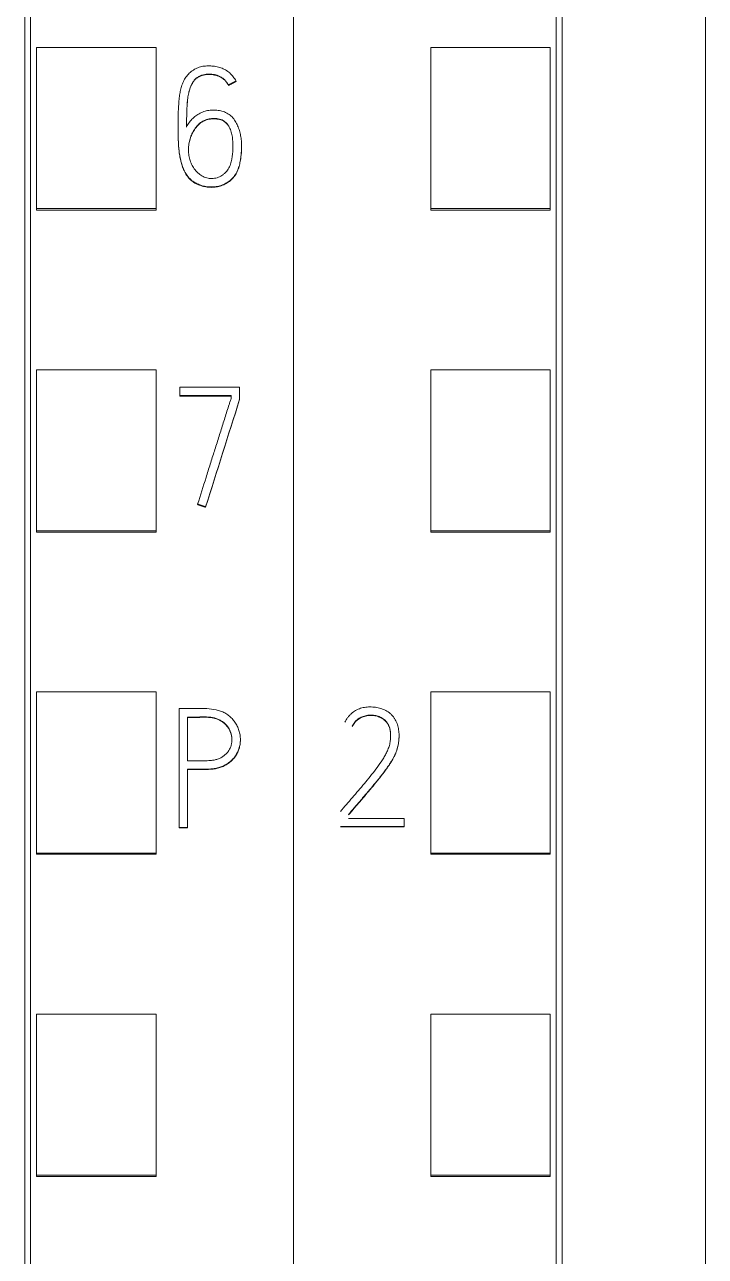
# Model space of a CAD drawing. Header units: millimetres. Extents: x 4137 to 6698, y 1400 to 3585.
# Drawn here: x 6212.15 to 6223.55, y 3304.2 to 3324.85 of the extents above; entities that cross this region are included whole.
import ezdxf

# ---------------------------------------------------------------- set-up
doc = ezdxf.new("R2010")
doc.units = ezdxf.units.MM
doc.layers.add('000-PI-Oprema', color=30, linetype='Continuous', lineweight=5)

msp = doc.modelspace()

# ---------------------------------------------------------------- linework, layer by layer
at = {"layer": '000-PI-Oprema', "color": 0, "linetype": 'ByBlock', "lineweight": 0}
for p, q in [((6216.648, 3360.472), (6216.648, 3247.054)), ((6216.648, 3360.472), (6216.648, 3247.054)), ((6212.248, 3249.376), (6212.248, 3358.191)), ((6221.048, 3358.191), (6221.048, 3249.376)), ((6212.348, 3321.765), (6212.348, 3324.467)), ((6212.348, 3324.467), (6214.348, 3324.467)), ((6214.348, 3321.765), (6214.348, 3324.467)), ((6218.948, 3321.765), (6218.948, 3324.467)), ((6220.948, 3324.467), (6218.948, 3324.467)), ((6220.948, 3321.765), (6220.948, 3324.467)), ((6215.561, 3323.838), (6215.561, 3323.831)), ((6215.689, 3323.904), (6215.689, 3323.898)), ((6214.717, 3323.1), (6214.717, 3323.094)), ((6215.781, 3322.801), (6215.781, 3322.807)), ((6212.348, 3321.765), (6214.348, 3321.765)), ((6212.348, 3321.74), (6212.348, 3321.765)), ((6212.348, 3321.74), (6214.348, 3321.74)), ((6214.348, 3321.74), (6214.348, 3321.765)), ((6218.948, 3321.74), (6218.948, 3321.765)), ((6220.948, 3321.765), (6218.948, 3321.765)), ((6220.948, 3321.74), (6218.948, 3321.74)), ((6220.948, 3321.74), (6220.948, 3321.765)), ((6212.348, 3316.363), (6212.348, 3319.065)), ((6212.348, 3319.065), (6214.348, 3319.065)), ((6214.348, 3316.363), (6214.348, 3319.065)), ((6218.948, 3316.363), (6218.948, 3319.065)), ((6220.948, 3319.065), (6218.948, 3319.065)), ((6220.948, 3316.363), (6220.948, 3319.065)), ((6214.748, 3318.631), (6214.748, 3318.772)), ((6214.748, 3318.772), (6215.747, 3318.772)), ((6214.748, 3318.631), (6214.748, 3318.624)), ((6215.608, 3318.631), (6214.748, 3318.631)), ((6214.748, 3318.624), (6215.608, 3318.624)), ((6215.608, 3318.592), (6215.608, 3318.631)), ((6215.747, 3318.772), (6215.747, 3318.57)), ((6215.747, 3318.57), (6215.747, 3318.564)), ((6215.045, 3316.811), (6215.045, 3316.804)), ((6215.178, 3316.766), (6215.178, 3316.76)), ((6212.348, 3316.341), (6212.348, 3316.363)), ((6212.348, 3316.363), (6214.348, 3316.363)), ((6212.348, 3316.341), (6214.348, 3316.341)), ((6214.348, 3316.341), (6214.348, 3316.363)), ((6220.948, 3316.363), (6218.948, 3316.363)), ((6218.948, 3316.341), (6218.948, 3316.363)), ((6220.948, 3316.341), (6218.948, 3316.341)), ((6220.948, 3316.341), (6220.948, 3316.363)), ((6212.348, 3310.962), (6212.348, 3313.664)), ((6212.348, 3313.664), (6214.348, 3313.664)), ((6214.348, 3310.962), (6214.348, 3313.664)), ((6218.948, 3310.962), (6218.948, 3313.664)), ((6220.948, 3313.664), (6218.948, 3313.664)), ((6220.948, 3310.962), (6220.948, 3313.664)), ((6214.735, 3313.383), (6214.735, 3311.388)), ((6214.876, 3312.509), (6214.876, 3313.242)), ((6215.761, 3312.857), (6215.761, 3312.863)), ((6218.418, 3312.922), (6218.418, 3312.928)), ((6214.876, 3311.388), (6214.876, 3312.368)), ((6214.735, 3311.388), (6214.876, 3311.388)), ((6214.735, 3311.388), (6214.735, 3311.382)), ((6214.876, 3311.382), (6214.735, 3311.382)), ((6214.876, 3311.388), (6214.876, 3311.382)), ((6217.436, 3311.405), (6218.501, 3311.405)), ((6218.501, 3311.399), (6217.436, 3311.399)), ((6218.501, 3311.543), (6217.574, 3311.543)), ((6218.501, 3311.405), (6218.501, 3311.543)), ((6218.501, 3311.405), (6218.501, 3311.399)), ((6212.348, 3310.941), (6212.348, 3310.962)), ((6212.348, 3310.962), (6214.348, 3310.962)), ((6212.348, 3310.941), (6214.348, 3310.941)), ((6214.348, 3310.941), (6214.348, 3310.962)), ((6220.948, 3310.962), (6218.948, 3310.962)), ((6218.948, 3310.941), (6218.948, 3310.962)), ((6220.948, 3310.941), (6218.948, 3310.941)), ((6220.948, 3310.941), (6220.948, 3310.962)), ((6212.348, 3305.56), (6212.348, 3308.262)), ((6212.348, 3308.262), (6214.348, 3308.262)), ((6214.348, 3305.56), (6214.348, 3308.262)), ((6218.948, 3305.56), (6218.948, 3308.262)), ((6220.948, 3308.262), (6218.948, 3308.262)), ((6220.948, 3305.56), (6220.948, 3308.262)), ((6212.348, 3305.56), (6214.348, 3305.56)), ((6212.348, 3305.541), (6212.348, 3305.56)), ((6214.348, 3305.541), (6214.348, 3305.56)), ((6220.948, 3305.56), (6218.948, 3305.56)), ((6218.948, 3305.541), (6218.948, 3305.56)), ((6220.948, 3305.541), (6220.948, 3305.56)), ((6212.348, 3305.541), (6214.348, 3305.541)), ((6220.948, 3305.541), (6218.948, 3305.541))]:
    msp.add_line(p, q, dxfattribs=at)
at = {"layer": '000-PI-Oprema', "color": 7, "linetype": 'Continuous', "lineweight": 13}
for centre, major_axis, ratio, start_param, end_param in [((6210.725, 3240.337), (314.869, 1003.042), 0.017776, 1.498303, 1.500106), ((6210.779, 3241.19), (313.115, 997.405), 0.01768, 1.498694, 1.500508)]:
    msp.add_ellipse(centre, major_axis=major_axis, ratio=ratio, start_param=start_param, end_param=end_param, dxfattribs=at)
at = {"layer": '000-PI-Oprema', "color": 0, "linetype": 'ByBlock', "lineweight": 0}
for points, knots in [([(6212.148, 3249.091), (6212.148, 3252.431), (6212.148, 3260.396), (6212.148, 3273.036), (6212.148, 3288.522), (6212.148, 3302.817), (6212.148, 3317.026), (6212.148, 3331.593), (6212.148, 3345.763), (6212.148, 3355.333), (6212.148, 3358.377)], [0, 0, 0, 0, 0.091483, 0.21812, 0.346206, 0.515858, 0.610111, 0.736264, 0.916066, 1, 1, 1, 1]), ([(6221.148, 3358.377), (6221.148, 3355.333), (6221.148, 3345.763), (6221.148, 3331.593), (6221.148, 3317.026), (6221.148, 3302.817), (6221.148, 3288.522), (6221.148, 3273.036), (6221.148, 3260.396), (6221.148, 3252.431), (6221.148, 3249.091)], [0, 0, 0, 0, 0.083934, 0.263736, 0.389889, 0.484142, 0.653794, 0.78188, 0.908517, 1, 1, 1, 1]), ([(6223.548, 3355.311), (6223.548, 3353.288), (6223.548, 3344.739), (6223.548, 3331.593), (6223.548, 3317.026), (6223.548, 3302.817), (6223.548, 3288.522), (6223.548, 3273.036), (6223.548, 3260.278), (6223.548, 3251.396), (6223.548, 3247.139), (6223.548, 3246.341)], [0, 0, 0, 0, 0.055935, 0.236292, 0.362833, 0.457376, 0.627551, 0.756032, 0.883059, 0.978086, 1, 1, 1, 1]), ([(6215.689, 3323.904), (6215.674, 3323.929), (6215.658, 3323.953), (6215.632, 3323.987), (6215.622, 3323.998), (6215.603, 3324.019), (6215.592, 3324.03), (6215.56, 3324.059), (6215.537, 3324.076), (6215.499, 3324.097), (6215.487, 3324.104), (6215.46, 3324.116), (6215.447, 3324.121), (6215.406, 3324.135), (6215.378, 3324.143), (6215.335, 3324.15), (6215.321, 3324.153), (6215.292, 3324.156), (6215.278, 3324.157), (6215.234, 3324.159), (6215.206, 3324.159), (6215.163, 3324.155), (6215.148, 3324.154), (6215.12, 3324.149), (6215.105, 3324.146), (6215.063, 3324.134), (6215.036, 3324.124), (6214.998, 3324.105), (6214.985, 3324.097), (6214.961, 3324.081), (6214.949, 3324.073), (6214.915, 3324.046), (6214.894, 3324.026), (6214.866, 3323.993), (6214.857, 3323.982), (6214.84, 3323.958), (6214.832, 3323.946), (6214.811, 3323.909), (6214.799, 3323.882), (6214.778, 3323.828), (6214.77, 3323.801), (6214.756, 3323.745), (6214.751, 3323.717), (6214.742, 3323.661), (6214.738, 3323.632), (6214.729, 3323.547), (6214.725, 3323.49), (6214.72, 3323.375), (6214.719, 3323.318), (6214.717, 3323.146), (6214.716, 3323.031), (6214.722, 3322.888), (6214.723, 3322.859), (6214.727, 3322.802), (6214.73, 3322.774), (6214.739, 3322.689), (6214.748, 3322.632), (6214.764, 3322.562), (6214.768, 3322.548), (6214.776, 3322.52), (6214.78, 3322.506), (6214.794, 3322.465), (6214.805, 3322.438), (6214.823, 3322.399), (6214.829, 3322.386), (6214.843, 3322.361), (6214.851, 3322.348), (6214.875, 3322.312), (6214.893, 3322.289), (6214.923, 3322.258), (6214.933, 3322.248), (6214.956, 3322.229), (6214.968, 3322.221), (6215.004, 3322.197), (6215.03, 3322.184), (6215.07, 3322.167), (6215.084, 3322.161), (6215.111, 3322.152), (6215.125, 3322.148), (6215.167, 3322.138), (6215.196, 3322.133), (6215.239, 3322.129), (6215.254, 3322.129), (6215.283, 3322.128), (6215.297, 3322.129), (6215.341, 3322.132), (6215.369, 3322.136), (6215.411, 3322.146), (6215.425, 3322.15), (6215.453, 3322.16), (6215.466, 3322.165), (6215.506, 3322.183), (6215.531, 3322.197), (6215.567, 3322.221), (6215.579, 3322.23), (6215.601, 3322.249), (6215.612, 3322.259), (6215.643, 3322.289), (6215.661, 3322.312), (6215.684, 3322.348), (6215.692, 3322.361), (6215.705, 3322.387), (6215.711, 3322.4), (6215.728, 3322.44), (6215.736, 3322.467), (6215.747, 3322.509), (6215.751, 3322.523), (6215.756, 3322.552), (6215.759, 3322.566), (6215.766, 3322.609), (6215.77, 3322.638), (6215.779, 3322.723), (6215.782, 3322.781), (6215.779, 3322.866), (6215.778, 3322.895), (6215.771, 3322.952), (6215.766, 3322.981), (6215.754, 3323.038), (6215.747, 3323.067), (6215.728, 3323.122), (6215.718, 3323.149), (6215.693, 3323.202), (6215.679, 3323.227), (6215.646, 3323.275), (6215.627, 3323.297), (6215.594, 3323.327), (6215.583, 3323.337), (6215.559, 3323.353), (6215.547, 3323.361), (6215.521, 3323.375), (6215.507, 3323.381), (6215.48, 3323.391), (6215.466, 3323.396), (6215.424, 3323.407), (6215.395, 3323.412), (6215.351, 3323.416), (6215.336, 3323.417), (6215.307, 3323.418), (6215.292, 3323.417), (6215.248, 3323.415), (6215.219, 3323.411), (6215.176, 3323.401), (6215.162, 3323.397), (6215.134, 3323.388), (6215.121, 3323.382), (6215.081, 3323.365), (6215.056, 3323.35), (6215.02, 3323.326), (6215.008, 3323.317), (6214.985, 3323.298), (6214.974, 3323.289), (6214.943, 3323.258), (6214.924, 3323.236), (6214.889, 3323.189), (6214.873, 3323.164), (6214.859, 3323.138)], [0, 0, 0, 0, 0.015625, 0.015625, 0.023437, 0.023437, 0.03125, 0.03125, 0.046875, 0.046875, 0.054688, 0.054688, 0.0625, 0.0625, 0.078125, 0.078125, 0.085938, 0.085938, 0.09375, 0.09375, 0.109375, 0.109375, 0.117188, 0.117188, 0.125, 0.125, 0.140625, 0.140625, 0.148437, 0.148437, 0.15625, 0.15625, 0.171875, 0.171875, 0.179687, 0.179687, 0.1875, 0.1875, 0.203125, 0.203125, 0.21875, 0.21875, 0.234375, 0.234375, 0.25, 0.25, 0.28125, 0.28125, 0.3125, 0.3125, 0.375, 0.375, 0.390625, 0.390625, 0.40625, 0.40625, 0.4375, 0.4375, 0.445312, 0.445312, 0.453125, 0.453125, 0.46875, 0.46875, 0.476562, 0.476562, 0.484375, 0.484375, 0.5, 0.5, 0.507812, 0.507812, 0.515625, 0.515625, 0.53125, 0.53125, 0.539062, 0.539062, 0.546875, 0.546875, 0.5625, 0.5625, 0.570312, 0.570312, 0.578125, 0.578125, 0.59375, 0.59375, 0.601562, 0.601562, 0.609375, 0.609375, 0.625, 0.625, 0.632812, 0.632812, 0.640625, 0.640625, 0.65625, 0.65625, 0.664063, 0.664063, 0.671875, 0.671875, 0.6875, 0.6875, 0.695313, 0.695313, 0.703125, 0.703125, 0.71875, 0.71875, 0.75, 0.75, 0.765625, 0.765625, 0.78125, 0.78125, 0.796875, 0.796875, 0.8125, 0.8125, 0.828125, 0.828125, 0.84375, 0.84375, 0.851562, 0.851562, 0.859375, 0.859375, 0.867187, 0.867187, 0.875, 0.875, 0.890625, 0.890625, 0.898437, 0.898437, 0.90625, 0.90625, 0.921875, 0.921875, 0.929687, 0.929687, 0.9375, 0.9375, 0.953125, 0.953125, 0.960937, 0.960937, 0.96875, 0.96875, 0.984375, 0.984375, 1, 1, 1, 1]), ([(6214.859, 3323.138), (6214.859, 3323.199), (6214.86, 3323.26), (6214.862, 3323.351), (6214.863, 3323.381), (6214.865, 3323.442), (6214.867, 3323.472), (6214.87, 3323.533), (6214.873, 3323.563), (6214.88, 3323.624), (6214.884, 3323.654), (6214.893, 3323.699), (6214.896, 3323.714), (6214.904, 3323.744), (6214.908, 3323.759), (6214.922, 3323.803), (6214.934, 3323.831), (6214.952, 3323.865), (6214.956, 3323.872), (6214.964, 3323.885), (6214.968, 3323.892), (6214.982, 3323.911), (6214.992, 3323.922), (6215.008, 3323.939), (6215.014, 3323.945), (6215.025, 3323.955), (6215.031, 3323.96), (6215.05, 3323.973), (6215.064, 3323.981), (6215.084, 3323.991), (6215.091, 3323.994), (6215.106, 3324), (6215.113, 3324.002), (6215.136, 3324.009), (6215.151, 3324.012), (6215.182, 3324.017), (6215.197, 3324.018), (6215.228, 3324.02), (6215.243, 3324.02), (6215.274, 3324.019), (6215.29, 3324.018), (6215.32, 3324.014), (6215.343, 3324.009), (6215.365, 3324.003), (6215.38, 3323.998), (6215.387, 3323.995), (6215.409, 3323.986), (6215.423, 3323.979), (6215.45, 3323.964), (6215.462, 3323.955), (6215.481, 3323.941), (6215.487, 3323.936), (6215.498, 3323.925), (6215.503, 3323.92), (6215.519, 3323.903), (6215.529, 3323.891), (6215.546, 3323.865), (6215.554, 3323.852), (6215.561, 3323.838)], [0, 0, 0, 0, 0.125, 0.125, 0.1875, 0.1875, 0.25, 0.25, 0.3125, 0.3125, 0.375, 0.375, 0.40625, 0.40625, 0.4375, 0.4375, 0.5, 0.5, 0.515625, 0.515625, 0.53125, 0.53125, 0.5625, 0.5625, 0.578125, 0.578125, 0.59375, 0.59375, 0.625, 0.625, 0.640625, 0.640625, 0.65625, 0.65625, 0.6875, 0.6875, 0.71875, 0.71875, 0.75, 0.75, 0.78125, 0.78125, 0.8125, 0.828125, 0.828125, 0.84375, 0.84375, 0.875, 0.875, 0.90625, 0.90625, 0.921875, 0.921875, 0.9375, 0.9375, 0.96875, 0.96875, 1, 1, 1, 1]), ([(6215.561, 3323.831), (6215.547, 3323.859), (6215.53, 3323.885), (6215.504, 3323.913), (6215.498, 3323.919), (6215.487, 3323.929), (6215.481, 3323.934), (6215.463, 3323.948), (6215.45, 3323.957), (6215.424, 3323.973), (6215.41, 3323.98), (6215.381, 3323.991), (6215.367, 3323.996), (6215.337, 3324.004), (6215.322, 3324.007), (6215.291, 3324.012), (6215.276, 3324.013), (6215.23, 3324.015), (6215.199, 3324.013), (6215.153, 3324.006), (6215.138, 3324.003), (6215.108, 3323.995), (6215.094, 3323.989), (6215.066, 3323.976), (6215.052, 3323.968), (6215.027, 3323.951), (6215.016, 3323.941), (6214.994, 3323.919), (6214.984, 3323.907), (6214.966, 3323.882), (6214.958, 3323.869), (6214.943, 3323.842), (6214.936, 3323.828), (6214.924, 3323.8), (6214.919, 3323.785), (6214.905, 3323.742), (6214.897, 3323.712), (6214.885, 3323.652), (6214.88, 3323.622), (6214.873, 3323.561), (6214.871, 3323.53), (6214.867, 3323.469), (6214.865, 3323.438), (6214.863, 3323.377), (6214.862, 3323.347), (6214.86, 3323.255), (6214.859, 3323.193), (6214.859, 3323.132)], [0, 0, 0, 0, 0.0625, 0.0625, 0.078125, 0.078125, 0.09375, 0.09375, 0.125, 0.125, 0.15625, 0.15625, 0.1875, 0.1875, 0.21875, 0.21875, 0.25, 0.25, 0.3125, 0.3125, 0.34375, 0.34375, 0.375, 0.375, 0.40625, 0.40625, 0.4375, 0.4375, 0.46875, 0.46875, 0.5, 0.5, 0.53125, 0.53125, 0.5625, 0.5625, 0.625, 0.625, 0.6875, 0.6875, 0.75, 0.75, 0.8125, 0.8125, 0.875, 0.875, 1, 1, 1, 1]), ([(6215.132, 3323.232), (6215.158, 3323.246), (6215.185, 3323.257), (6215.228, 3323.267), (6215.243, 3323.27), (6215.272, 3323.274), (6215.301, 3323.277), (6215.331, 3323.276), (6215.36, 3323.275), (6215.375, 3323.273), (6215.404, 3323.268), (6215.418, 3323.265), (6215.446, 3323.255), (6215.46, 3323.249), (6215.486, 3323.235), (6215.497, 3323.227), (6215.52, 3323.208), (6215.53, 3323.197), (6215.548, 3323.174), (6215.557, 3323.162), (6215.572, 3323.137), (6215.578, 3323.124), (6215.596, 3323.083), (6215.606, 3323.056), (6215.616, 3323.014), (6215.619, 3322.999), (6215.625, 3322.971), (6215.627, 3322.956), (6215.632, 3322.912), (6215.634, 3322.883), (6215.636, 3322.825), (6215.637, 3322.796), (6215.635, 3322.71), (6215.63, 3322.652), (6215.612, 3322.565), (6215.605, 3322.537), (6215.59, 3322.496), (6215.584, 3322.482), (6215.572, 3322.455), (6215.565, 3322.442), (6215.541, 3322.405), (6215.523, 3322.383), (6215.497, 3322.357), (6215.491, 3322.352), (6215.48, 3322.342), (6215.474, 3322.338), (6215.457, 3322.325), (6215.445, 3322.317), (6215.419, 3322.303), (6215.406, 3322.297), (6215.378, 3322.286), (6215.35, 3322.278), (6215.321, 3322.273), (6215.291, 3322.271), (6215.277, 3322.27), (6215.247, 3322.272), (6215.233, 3322.273), (6215.204, 3322.279), (6215.19, 3322.283), (6215.147, 3322.297), (6215.121, 3322.31), (6215.085, 3322.335), (6215.073, 3322.344), (6215.051, 3322.363), (6215.029, 3322.383), (6215.01, 3322.405), (6214.992, 3322.428), (6214.983, 3322.44), (6214.959, 3322.477), (6214.945, 3322.502), (6214.928, 3322.543), (6214.923, 3322.556), (6214.914, 3322.584), (6214.91, 3322.599), (6214.9, 3322.641), (6214.896, 3322.67), (6214.892, 3322.714), (6214.891, 3322.728), (6214.891, 3322.757), (6214.891, 3322.772), (6214.893, 3322.816), (6214.897, 3322.845), (6214.908, 3322.902), (6214.915, 3322.93), (6214.929, 3322.972), (6214.935, 3322.985), (6214.946, 3323.012), (6214.952, 3323.026), (6214.972, 3323.064), (6214.987, 3323.089), (6215.013, 3323.124), (6215.022, 3323.136), (6215.041, 3323.158), (6215.051, 3323.169), (6215.083, 3323.199), (6215.106, 3323.217), (6215.132, 3323.232)], [0, 0, 0, 0, 0.03125, 0.03125, 0.046875, 0.046875, 0.0625, 0.078125, 0.078125, 0.09375, 0.09375, 0.109375, 0.109375, 0.125, 0.125, 0.140625, 0.140625, 0.15625, 0.15625, 0.171875, 0.171875, 0.1875, 0.1875, 0.21875, 0.21875, 0.234375, 0.234375, 0.25, 0.25, 0.28125, 0.28125, 0.3125, 0.3125, 0.375, 0.375, 0.40625, 0.40625, 0.421875, 0.421875, 0.4375, 0.4375, 0.46875, 0.46875, 0.476563, 0.476563, 0.484375, 0.484375, 0.5, 0.5, 0.515625, 0.515625, 0.53125, 0.546875, 0.546875, 0.5625, 0.5625, 0.578125, 0.578125, 0.59375, 0.59375, 0.625, 0.625, 0.640625, 0.640625, 0.65625, 0.671875, 0.671875, 0.6875, 0.6875, 0.71875, 0.71875, 0.734375, 0.734375, 0.75, 0.75, 0.78125, 0.78125, 0.796875, 0.796875, 0.8125, 0.8125, 0.84375, 0.84375, 0.875, 0.875, 0.890625, 0.890625, 0.90625, 0.90625, 0.9375, 0.9375, 0.953125, 0.953125, 0.96875, 0.96875, 1, 1, 1, 1]), ([(6215.132, 3323.226), (6215.106, 3323.211), (6215.083, 3323.193), (6215.052, 3323.163), (6215.042, 3323.152), (6215.022, 3323.13), (6215.013, 3323.118), (6214.988, 3323.083), (6214.972, 3323.058), (6214.952, 3323.019), (6214.946, 3323.006), (6214.935, 3322.979), (6214.929, 3322.965), (6214.915, 3322.924), (6214.908, 3322.896), (6214.9, 3322.853), (6214.897, 3322.838), (6214.894, 3322.809), (6214.893, 3322.795), (6214.891, 3322.769), (6214.891, 3322.759), (6214.891, 3322.748)], [0, 0, 0, 0, 0.157122, 0.157122, 0.235682, 0.235682, 0.314243, 0.314243, 0.471365, 0.471365, 0.549925, 0.549925, 0.628486, 0.628486, 0.785608, 0.785608, 0.864168, 0.864168, 0.942729, 0.942729, 1, 1, 1, 1]), ([(6215.553, 3323.16), (6215.548, 3323.167), (6215.543, 3323.174), (6215.529, 3323.192), (6215.519, 3323.202), (6215.502, 3323.217), (6215.496, 3323.221), (6215.484, 3323.23), (6215.478, 3323.233), (6215.459, 3323.244), (6215.445, 3323.25), (6215.417, 3323.259), (6215.403, 3323.262), (6215.374, 3323.267), (6215.359, 3323.269), (6215.33, 3323.27), (6215.315, 3323.27), (6215.272, 3323.269), (6215.243, 3323.265), (6215.2, 3323.254), (6215.186, 3323.25), (6215.165, 3323.242), (6215.159, 3323.239), (6215.145, 3323.233), (6215.139, 3323.229), (6215.132, 3323.226)], [0, 0, 0, 0, 0.053747, 0.053747, 0.148372, 0.148372, 0.195685, 0.195685, 0.242998, 0.242998, 0.337623, 0.337623, 0.432248, 0.432248, 0.526874, 0.526874, 0.621499, 0.621499, 0.810749, 0.810749, 0.905375, 0.905375, 0.952687, 0.952687, 1, 1, 1, 1]), ([(6215.781, 3322.802), (6215.781, 3322.755), (6215.778, 3322.709), (6215.77, 3322.635), (6215.767, 3322.606), (6215.76, 3322.564), (6215.757, 3322.549), (6215.751, 3322.521), (6215.748, 3322.507), (6215.737, 3322.464), (6215.729, 3322.437), (6215.712, 3322.397), (6215.706, 3322.383), (6215.693, 3322.357), (6215.686, 3322.345), (6215.663, 3322.308), (6215.645, 3322.285), (6215.614, 3322.255), (6215.604, 3322.245), (6215.582, 3322.226), (6215.57, 3322.217), (6215.534, 3322.192), (6215.509, 3322.178), (6215.469, 3322.16), (6215.455, 3322.155), (6215.428, 3322.145), (6215.414, 3322.141), (6215.372, 3322.13), (6215.343, 3322.126), (6215.3, 3322.123), (6215.285, 3322.122), (6215.256, 3322.122), (6215.241, 3322.123), (6215.198, 3322.127), (6215.17, 3322.132), (6215.127, 3322.142), (6215.113, 3322.146), (6215.085, 3322.155), (6215.072, 3322.16), (6215.032, 3322.176), (6215.006, 3322.19), (6214.976, 3322.209), (6214.97, 3322.213), (6214.958, 3322.222), (6214.953, 3322.226), (6214.935, 3322.24), (6214.925, 3322.25), (6214.894, 3322.281), (6214.876, 3322.303), (6214.852, 3322.339), (6214.845, 3322.352), (6214.831, 3322.377), (6214.824, 3322.39), (6214.806, 3322.429), (6214.795, 3322.456), (6214.777, 3322.511), (6214.769, 3322.538), (6214.755, 3322.595), (6214.749, 3322.623), (6214.74, 3322.68), (6214.732, 3322.737), (6214.727, 3322.794), (6214.723, 3322.851), (6214.722, 3322.88), (6214.718, 3322.97), (6214.717, 3323.032), (6214.717, 3323.094)], [0, 0, 0, 0, 0.061961, 0.061961, 0.100808, 0.100808, 0.120232, 0.120232, 0.139655, 0.139655, 0.178502, 0.178502, 0.197926, 0.197926, 0.217349, 0.217349, 0.256196, 0.256196, 0.27562, 0.27562, 0.295043, 0.295043, 0.33389, 0.33389, 0.353314, 0.353314, 0.372737, 0.372737, 0.411584, 0.411584, 0.431008, 0.431008, 0.450431, 0.450431, 0.489278, 0.489278, 0.508702, 0.508702, 0.528125, 0.528125, 0.566972, 0.566972, 0.576684, 0.576684, 0.586396, 0.586396, 0.605819, 0.605819, 0.644666, 0.644666, 0.66409, 0.66409, 0.683513, 0.683513, 0.72236, 0.72236, 0.761207, 0.761207, 0.800054, 0.800054, 0.838901, 0.877748, 0.877748, 0.916595, 0.916595, 1, 1, 1, 1]), ([(6215.045, 3316.811), (6215.092, 3316.959), (6215.139, 3317.108), (6215.209, 3317.33), (6215.232, 3317.405), (6215.279, 3317.553), (6215.302, 3317.628), (6215.337, 3317.739), (6215.349, 3317.776), (6215.372, 3317.85), (6215.384, 3317.887), (6215.419, 3317.999), (6215.443, 3318.073), (6215.489, 3318.221), (6215.513, 3318.296), (6215.548, 3318.407), (6215.56, 3318.444), (6215.578, 3318.5), (6215.584, 3318.518), (6215.593, 3318.546), (6215.596, 3318.555), (6215.602, 3318.574), (6215.605, 3318.583), (6215.608, 3318.592)], [0, 0, 0, 0, 0.25, 0.25, 0.375, 0.375, 0.5, 0.5, 0.5625, 0.5625, 0.625, 0.625, 0.75, 0.75, 0.875, 0.875, 0.9375, 0.9375, 0.96875, 0.96875, 0.984375, 0.984375, 1, 1, 1, 1]), ([(6217.574, 3311.61), (6217.613, 3311.656), (6217.652, 3311.702), (6217.73, 3311.793), (6217.769, 3311.839), (6217.848, 3311.931), (6217.887, 3311.976), (6217.964, 3312.069), (6218.003, 3312.115), (6218.079, 3312.208), (6218.116, 3312.255), (6218.171, 3312.327), (6218.189, 3312.352), (6218.224, 3312.401), (6218.241, 3312.425), (6218.275, 3312.476), (6218.291, 3312.501), (6218.321, 3312.553), (6218.335, 3312.579), (6218.354, 3312.62), (6218.36, 3312.634), (6218.371, 3312.662), (6218.376, 3312.676), (6218.39, 3312.72), (6218.398, 3312.749), (6218.409, 3312.808), (6218.413, 3312.838), (6218.416, 3312.883), (6218.417, 3312.898), (6218.418, 3312.928), (6218.418, 3312.943), (6218.416, 3312.988), (6218.412, 3313.018), (6218.404, 3313.063), (6218.401, 3313.077), (6218.393, 3313.107), (6218.389, 3313.121), (6218.379, 3313.15), (6218.372, 3313.163), (6218.359, 3313.19), (6218.352, 3313.203), (6218.34, 3313.222), (6218.335, 3313.229), (6218.326, 3313.241), (6218.322, 3313.247), (6218.307, 3313.265), (6218.297, 3313.276), (6218.276, 3313.297), (6218.264, 3313.307), (6218.246, 3313.321), (6218.24, 3313.325), (6218.228, 3313.334), (6218.221, 3313.338), (6218.188, 3313.357), (6218.16, 3313.369), (6218.117, 3313.384), (6218.103, 3313.389), (6218.074, 3313.397), (6218.059, 3313.4), (6218.029, 3313.405), (6218.014, 3313.407), (6217.984, 3313.41), (6217.969, 3313.41), (6217.938, 3313.411), (6217.923, 3313.411), (6217.893, 3313.41), (6217.878, 3313.408), (6217.833, 3313.403), (6217.803, 3313.397), (6217.76, 3313.384), (6217.746, 3313.378), (6217.725, 3313.369), (6217.718, 3313.366), (6217.704, 3313.359), (6217.698, 3313.355), (6217.665, 3313.336), (6217.64, 3313.319), (6217.606, 3313.288), (6217.596, 3313.278), (6217.575, 3313.255), (6217.565, 3313.244), (6217.539, 3313.207), (6217.523, 3313.181), (6217.511, 3313.154)], [0, 0, 0, 0, 0.0625, 0.0625, 0.125, 0.125, 0.1875, 0.1875, 0.25, 0.25, 0.3125, 0.3125, 0.34375, 0.34375, 0.375, 0.375, 0.40625, 0.40625, 0.4375, 0.4375, 0.453125, 0.453125, 0.46875, 0.46875, 0.5, 0.5, 0.53125, 0.53125, 0.546875, 0.546875, 0.5625, 0.5625, 0.59375, 0.59375, 0.609375, 0.609375, 0.625, 0.625, 0.640625, 0.640625, 0.65625, 0.65625, 0.664062, 0.664062, 0.671875, 0.671875, 0.6875, 0.6875, 0.703125, 0.703125, 0.710937, 0.710937, 0.71875, 0.71875, 0.75, 0.75, 0.765625, 0.765625, 0.78125, 0.78125, 0.796875, 0.796875, 0.8125, 0.8125, 0.828125, 0.828125, 0.84375, 0.84375, 0.875, 0.875, 0.890625, 0.890625, 0.898437, 0.898437, 0.90625, 0.90625, 0.9375, 0.9375, 0.953125, 0.953125, 0.96875, 0.96875, 1, 1, 1, 1]), ([(6214.876, 3312.368), (6214.928, 3312.368), (6214.979, 3312.368), (6215.083, 3312.368), (6215.134, 3312.367), (6215.212, 3312.368), (6215.237, 3312.37), (6215.276, 3312.373), (6215.289, 3312.374), (6215.315, 3312.377), (6215.328, 3312.379), (6215.366, 3312.386), (6215.391, 3312.392), (6215.44, 3312.408), (6215.464, 3312.418), (6215.499, 3312.435), (6215.51, 3312.442), (6215.533, 3312.455), (6215.544, 3312.462), (6215.575, 3312.484), (6215.595, 3312.5), (6215.624, 3312.526), (6215.633, 3312.536), (6215.65, 3312.555), (6215.658, 3312.565), (6215.682, 3312.596), (6215.695, 3312.617), (6215.713, 3312.652), (6215.719, 3312.663), (6215.729, 3312.687), (6215.733, 3312.699), (6215.745, 3312.736), (6215.751, 3312.761), (6215.757, 3312.8), (6215.759, 3312.812), (6215.76, 3312.838), (6215.761, 3312.851), (6215.761, 3312.89), (6215.759, 3312.916), (6215.753, 3312.954), (6215.751, 3312.967), (6215.745, 3312.992), (6215.741, 3313.005), (6215.73, 3313.042), (6215.72, 3313.066), (6215.704, 3313.1), (6215.698, 3313.112), (6215.685, 3313.134), (6215.678, 3313.145), (6215.655, 3313.177), (6215.639, 3313.197), (6215.603, 3313.234), (6215.584, 3313.251), (6215.553, 3313.275), (6215.543, 3313.283), (6215.521, 3313.297), (6215.51, 3313.304), (6215.476, 3313.322), (6215.453, 3313.333), (6215.416, 3313.346), (6215.404, 3313.35), (6215.379, 3313.357), (6215.366, 3313.36), (6215.303, 3313.375), (6215.252, 3313.38), (6215.175, 3313.385), (6215.149, 3313.385), (6215.097, 3313.385), (6215.045, 3313.385), (6214.993, 3313.384), (6214.942, 3313.383), (6214.864, 3313.383), (6214.786, 3313.383), (6214.735, 3313.383)], [0, 0, 0, 0, 0.0625, 0.0625, 0.125, 0.125, 0.15625, 0.15625, 0.171875, 0.171875, 0.1875, 0.1875, 0.21875, 0.21875, 0.25, 0.25, 0.265625, 0.265625, 0.28125, 0.28125, 0.3125, 0.3125, 0.328125, 0.328125, 0.34375, 0.34375, 0.375, 0.375, 0.390625, 0.390625, 0.40625, 0.40625, 0.4375, 0.4375, 0.453125, 0.453125, 0.46875, 0.46875, 0.5, 0.5, 0.515625, 0.515625, 0.53125, 0.53125, 0.5625, 0.5625, 0.578125, 0.578125, 0.59375, 0.59375, 0.625, 0.625, 0.65625, 0.65625, 0.671875, 0.671875, 0.6875, 0.6875, 0.71875, 0.71875, 0.734375, 0.734375, 0.75, 0.75, 0.8125, 0.8125, 0.84375, 0.84375, 0.875, 0.90625, 0.90625, 0.9375, 1, 1, 1, 1]), ([(6214.876, 3313.242), (6214.915, 3313.243), (6214.953, 3313.242), (6215.011, 3313.242), (6215.031, 3313.242), (6215.07, 3313.243), (6215.089, 3313.244), (6215.147, 3313.245), (6215.186, 3313.245), (6215.244, 3313.241), (6215.263, 3313.239), (6215.301, 3313.233), (6215.321, 3313.229), (6215.349, 3313.22), (6215.359, 3313.217), (6215.377, 3313.21), (6215.386, 3313.206), (6215.413, 3313.194), (6215.431, 3313.184), (6215.456, 3313.168), (6215.464, 3313.163), (6215.48, 3313.151), (6215.488, 3313.145), (6215.51, 3313.125), (6215.524, 3313.111), (6215.543, 3313.088), (6215.549, 3313.08), (6215.56, 3313.064), (6215.566, 3313.055), (6215.581, 3313.029), (6215.589, 3313.012), (6215.599, 3312.984), (6215.602, 3312.974), (6215.608, 3312.955), (6215.61, 3312.945), (6215.616, 3312.916), (6215.618, 3312.897), (6215.62, 3312.867), (6215.62, 3312.857), (6215.619, 3312.837), (6215.618, 3312.827), (6215.614, 3312.798), (6215.61, 3312.778), (6215.601, 3312.75), (6215.597, 3312.741), (6215.59, 3312.723), (6215.585, 3312.714), (6215.571, 3312.687), (6215.561, 3312.67), (6215.542, 3312.647), (6215.536, 3312.639), (6215.522, 3312.625), (6215.515, 3312.618), (6215.493, 3312.598), (6215.477, 3312.586), (6215.452, 3312.57), (6215.443, 3312.565), (6215.425, 3312.556), (6215.416, 3312.552), (6215.389, 3312.54), (6215.37, 3312.533), (6215.341, 3312.526), (6215.332, 3312.523), (6215.312, 3312.519), (6215.302, 3312.518), (6215.272, 3312.514), (6215.253, 3312.512), (6215.213, 3312.51), (6215.193, 3312.509), (6215.154, 3312.508), (6215.114, 3312.508), (6215.074, 3312.509), (6215.035, 3312.509), (6215.015, 3312.509), (6214.955, 3312.509), (6214.916, 3312.509), (6214.876, 3312.509)], [0, 0, 0, 0, 0.0625, 0.0625, 0.09375, 0.09375, 0.125, 0.125, 0.1875, 0.1875, 0.21875, 0.21875, 0.25, 0.25, 0.265625, 0.265625, 0.28125, 0.28125, 0.3125, 0.3125, 0.328125, 0.328125, 0.34375, 0.34375, 0.375, 0.375, 0.390625, 0.390625, 0.40625, 0.40625, 0.4375, 0.4375, 0.453125, 0.453125, 0.46875, 0.46875, 0.5, 0.5, 0.515625, 0.515625, 0.53125, 0.53125, 0.5625, 0.5625, 0.578125, 0.578125, 0.59375, 0.59375, 0.625, 0.625, 0.640625, 0.640625, 0.65625, 0.65625, 0.6875, 0.6875, 0.703125, 0.703125, 0.71875, 0.71875, 0.75, 0.75, 0.765625, 0.765625, 0.78125, 0.78125, 0.8125, 0.8125, 0.84375, 0.84375, 0.875, 0.90625, 0.90625, 0.9375, 0.9375, 1, 1, 1, 1]), ([(6215.619, 3312.857), (6215.619, 3312.86), (6215.619, 3312.863), (6215.619, 3312.876), (6215.618, 3312.886), (6215.616, 3312.906), (6215.615, 3312.916), (6215.609, 3312.945), (6215.604, 3312.964), (6215.594, 3312.992), (6215.59, 3313.001), (6215.582, 3313.019), (6215.569, 3313.046), (6215.552, 3313.07), (6215.534, 3313.093), (6215.527, 3313.101), (6215.514, 3313.115), (6215.506, 3313.122), (6215.484, 3313.142), (6215.469, 3313.154), (6215.444, 3313.17), (6215.435, 3313.175), (6215.418, 3313.185), (6215.409, 3313.19), (6215.382, 3313.202), (6215.364, 3313.209), (6215.326, 3313.221), (6215.306, 3313.226), (6215.267, 3313.233), (6215.248, 3313.235), (6215.189, 3313.239), (6215.15, 3313.239), (6215.091, 3313.237), (6215.072, 3313.237), (6215.033, 3313.236), (6215.013, 3313.236), (6214.954, 3313.236), (6214.915, 3313.237), (6214.876, 3313.236)], [0, 0, 0, 0, 0.009533, 0.009533, 0.040485, 0.040485, 0.071437, 0.071437, 0.133342, 0.133342, 0.164294, 0.164294, 0.195246, 0.25715, 0.25715, 0.288102, 0.288102, 0.319054, 0.319054, 0.380958, 0.380958, 0.41191, 0.41191, 0.442862, 0.442862, 0.504767, 0.504767, 0.566671, 0.566671, 0.628575, 0.628575, 0.752383, 0.752383, 0.814287, 0.814287, 0.876192, 0.876192, 1, 1, 1, 1]), ([(6217.635, 3313.09), (6217.647, 3313.113), (6217.66, 3313.135), (6217.684, 3313.166), (6217.693, 3313.175), (6217.712, 3313.193), (6217.722, 3313.202), (6217.753, 3313.225), (6217.776, 3313.237), (6217.824, 3313.256), (6217.849, 3313.264), (6217.887, 3313.271), (6217.9, 3313.273), (6217.926, 3313.275), (6217.939, 3313.275), (6217.978, 3313.275), (6218.004, 3313.272), (6218.041, 3313.264), (6218.054, 3313.26), (6218.079, 3313.252), (6218.091, 3313.247), (6218.126, 3313.23), (6218.148, 3313.217), (6218.178, 3313.192), (6218.188, 3313.184), (6218.206, 3313.165), (6218.214, 3313.155), (6218.225, 3313.139), (6218.229, 3313.133), (6218.235, 3313.122), (6218.244, 3313.105), (6218.251, 3313.087), (6218.26, 3313.062), (6218.263, 3313.049), (6218.268, 3313.024), (6218.27, 3313.011), (6218.274, 3312.986), (6218.275, 3312.973), (6218.276, 3312.947), (6218.276, 3312.934), (6218.276, 3312.908), (6218.276, 3312.895), (6218.274, 3312.869), (6218.273, 3312.856), (6218.268, 3312.818), (6218.263, 3312.793), (6218.253, 3312.755), (6218.249, 3312.743), (6218.241, 3312.718), (6218.236, 3312.706), (6218.222, 3312.67), (6218.21, 3312.647), (6218.187, 3312.602), (6218.174, 3312.579), (6218.147, 3312.536), (6218.133, 3312.514), (6218.091, 3312.45), (6218.061, 3312.409), (6217.968, 3312.285), (6217.903, 3312.206), (6217.804, 3312.088), (6217.771, 3312.049), (6217.704, 3311.97), (6217.671, 3311.931), (6217.604, 3311.854), (6217.57, 3311.815), (6217.503, 3311.737), (6217.469, 3311.698), (6217.436, 3311.659)], [0, 0, 0, 0, 0.03125, 0.03125, 0.046875, 0.046875, 0.0625, 0.0625, 0.09375, 0.09375, 0.125, 0.125, 0.140625, 0.140625, 0.15625, 0.15625, 0.1875, 0.1875, 0.203125, 0.203125, 0.21875, 0.21875, 0.25, 0.25, 0.265625, 0.265625, 0.28125, 0.28125, 0.289063, 0.289063, 0.296875, 0.3125, 0.3125, 0.328125, 0.328125, 0.34375, 0.34375, 0.359375, 0.359375, 0.375, 0.375, 0.390625, 0.390625, 0.40625, 0.40625, 0.4375, 0.4375, 0.453125, 0.453125, 0.46875, 0.46875, 0.5, 0.5, 0.53125, 0.53125, 0.5625, 0.5625, 0.625, 0.625, 0.75, 0.75, 0.8125, 0.8125, 0.875, 0.875, 0.9375, 0.9375, 1, 1, 1, 1]), ([(6218.276, 3312.919), (6218.276, 3312.929), (6218.276, 3312.94), (6218.275, 3312.963), (6218.274, 3312.976), (6218.271, 3313.001), (6218.269, 3313.014), (6218.264, 3313.04), (6218.261, 3313.052), (6218.253, 3313.077), (6218.248, 3313.089), (6218.24, 3313.107), (6218.237, 3313.113), (6218.23, 3313.124), (6218.227, 3313.13), (6218.209, 3313.157), (6218.191, 3313.176), (6218.166, 3313.196), (6218.16, 3313.2), (6218.15, 3313.208), (6218.134, 3313.219), (6218.105, 3313.235), (6218.081, 3313.245), (6218.056, 3313.253), (6218.044, 3313.257), (6218.006, 3313.266), (6217.98, 3313.269), (6217.928, 3313.27), (6217.889, 3313.266), (6217.851, 3313.257), (6217.826, 3313.25), (6217.813, 3313.246), (6217.789, 3313.236), (6217.777, 3313.231), (6217.755, 3313.218), (6217.743, 3313.211), (6217.712, 3313.188), (6217.693, 3313.17), (6217.669, 3313.14), (6217.661, 3313.129), (6217.647, 3313.107), (6217.641, 3313.096), (6217.635, 3313.084)], [0, 0, 0, 0, 0.034384, 0.034384, 0.076368, 0.076368, 0.118351, 0.118351, 0.160334, 0.160334, 0.202317, 0.202317, 0.223309, 0.223309, 0.244301, 0.244301, 0.328267, 0.328267, 0.349259, 0.349259, 0.370251, 0.412234, 0.454217, 0.454217, 0.496201, 0.496201, 0.580167, 0.580167, 0.664134, 0.706117, 0.706117, 0.7481, 0.7481, 0.790084, 0.790084, 0.832067, 0.832067, 0.916033, 0.916033, 0.958017, 0.958017, 1, 1, 1, 1]), ([(6215.761, 3312.857), (6215.761, 3312.832), (6215.759, 3312.807), (6215.753, 3312.77), (6215.751, 3312.757), (6215.745, 3312.732), (6215.742, 3312.719), (6215.73, 3312.682), (6215.72, 3312.658), (6215.696, 3312.613), (6215.683, 3312.591), (6215.659, 3312.56), (6215.651, 3312.55), (6215.634, 3312.53), (6215.625, 3312.521), (6215.596, 3312.495), (6215.576, 3312.478), (6215.544, 3312.456), (6215.533, 3312.449), (6215.511, 3312.436), (6215.5, 3312.429), (6215.465, 3312.412), (6215.441, 3312.402), (6215.404, 3312.39), (6215.391, 3312.387), (6215.366, 3312.381), (6215.354, 3312.378), (6215.29, 3312.366), (6215.239, 3312.363), (6215.135, 3312.36), (6215.083, 3312.362), (6214.98, 3312.362), (6214.928, 3312.362), (6214.876, 3312.362)], [0, 0, 0, 0, 0.065171, 0.065171, 0.098558, 0.098558, 0.131944, 0.131944, 0.198718, 0.198718, 0.265491, 0.265491, 0.298878, 0.298878, 0.332265, 0.332265, 0.399038, 0.399038, 0.432425, 0.432425, 0.465812, 0.465812, 0.532585, 0.532585, 0.565972, 0.565972, 0.599359, 0.599359, 0.732906, 0.732906, 0.866453, 0.866453, 1, 1, 1, 1]), ([(6218.418, 3312.922), (6218.418, 3312.901), (6218.417, 3312.88), (6218.413, 3312.828), (6218.408, 3312.799), (6218.4, 3312.755), (6218.396, 3312.74), (6218.389, 3312.711), (6218.385, 3312.696), (6218.375, 3312.667), (6218.37, 3312.653), (6218.359, 3312.625), (6218.353, 3312.612), (6218.334, 3312.571), (6218.32, 3312.544), (6218.289, 3312.493), (6218.273, 3312.467), (6218.24, 3312.417), (6218.222, 3312.392), (6218.187, 3312.343), (6218.169, 3312.319), (6218.115, 3312.247), (6218.077, 3312.201), (6218.001, 3312.108), (6217.963, 3312.061), (6217.886, 3311.969), (6217.847, 3311.924), (6217.769, 3311.832), (6217.73, 3311.787), (6217.652, 3311.695), (6217.613, 3311.649), (6217.574, 3311.603)], [0, 0, 0, 0, 0.040253, 0.040253, 0.096709, 0.096709, 0.124936, 0.124936, 0.153164, 0.153164, 0.181392, 0.181392, 0.20962, 0.20962, 0.266076, 0.266076, 0.322531, 0.322531, 0.378987, 0.378987, 0.435443, 0.435443, 0.548354, 0.548354, 0.661266, 0.661266, 0.774177, 0.774177, 0.887089, 0.887089, 1, 1, 1, 1])]:
    msp.add_open_spline(points, degree=3, knots=knots, dxfattribs=at)
for points, weights in [([(6215.561, 3323.838), (6215.625, 3323.871), (6215.689, 3323.904)], [0.50000017786, 0.49999982214, 0.50000017786]), ([(6215.689, 3323.898), (6215.625, 3323.865), (6215.561, 3323.831)], [0.500000019342, 0.499999980658, 0.500000019342]), ([(6215.178, 3316.766), (6215.112, 3316.788), (6215.045, 3316.811)], [0.500000745071, 0.499999254929, 0.500000745071]), ([(6215.045, 3316.804), (6215.112, 3316.782), (6215.178, 3316.76)], [0.500000506384, 0.499999493616, 0.500000506384])]:
    msp.add_rational_spline(points, weights, degree=2, dxfattribs=at)

doc.saveas('drawing.dxf')
